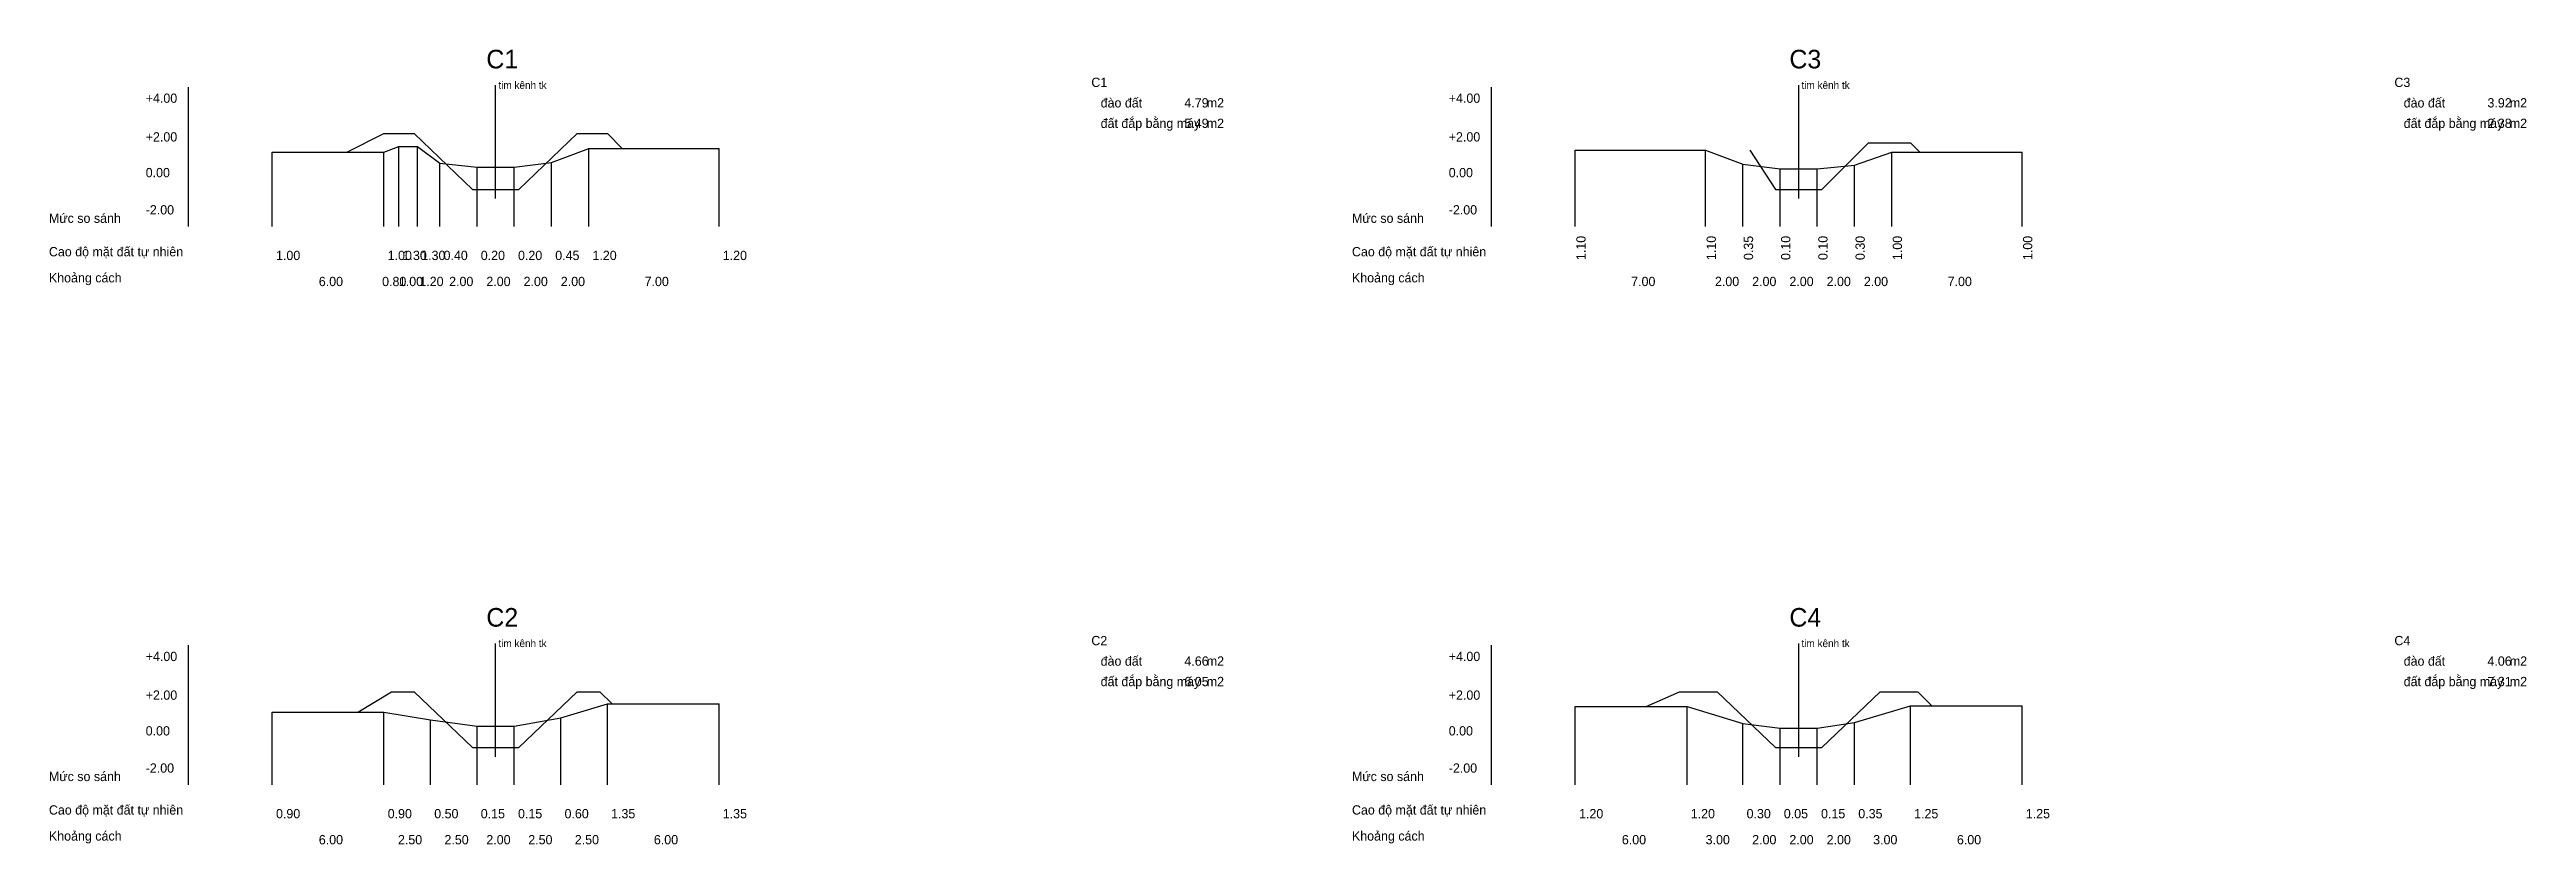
# Model space of a CAD drawing. Header units: millimetres. Extents: x -40 to 1291, y -332 to 1476.
# Drawn here: x -40 to 1291, y -332 to 95 of the extents above.
import ezdxf

# ---------------------------------------------------------------- set-up
doc = ezdxf.new("R2010")
doc.units = ezdxf.units.MM
for name, color, linetype in [('caodo', 7, 'CONTINUOUS'), ('duongdong', 7, 'CONTINUOUS'), ('khoangcach', 7, 'CONTINUOUS'), ('Mat dat tu nhien', 7, 'CONTINUOUS'), ('tencoc', 7, 'CONTINUOUS'), ('text ghi chú', 7, 'CONTINUOUS'), ('Thietke', 7, 'CONTINUOUS'), ('Thuoccaodo', 7, 'CONTINUOUS'), ('đường trục tâm', 7, 'CONTINUOUS')]:
    doc.layers.add(name, color=color, linetype=linetype)

msp = doc.modelspace()

# ---------------------------------------------------------------- linework, layer by layer
at = {"layer": 'duongdong'}
for p, q in [((80, 0), (80, 40)), ((140, 0), (140, 40)), ((148, 0), (148, 43)), ((158, 0), (158, 43)), ((250, 0), (250, 42)), ((320, 0), (320, 42)), ((780, 0), (780, 41)), ((850, 0), (850, 41)), ((950, 0), (950, 40)), ((1020, 0), (1020, 40)), ((170, 0), (170, 34)), ((190, 0), (190, 32)), ((210, 0), (210, 32)), ((230, 0), (230, 34.5)), ((870, 0), (870, 33.5)), ((890, 0), (890, 31)), ((910, 0), (910, 31)), ((930, 0), (930, 33)), ((80, -300), (80, -261)), ((140, -300), (140, -261)), ((165, -300), (165, -265)), ((235, -300), (235, -264)), ((260, -300), (260, -256.5)), ((320, -300), (320, -256.5)), ((780, -300), (780, -258)), ((840, -300), (840, -258)), ((960, -300), (960, -257.5)), ((1020, -300), (1020, -257.5)), ((190, -300), (190, -268.5)), ((210, -300), (210, -268.5)), ((870, -300), (870, -267)), ((890, -300), (890, -269.5)), ((910, -300), (910, -269.5)), ((930, -300), (930, -266.5))]:
    msp.add_line(p, q, dxfattribs=at)
at = {"layer": 'Mat dat tu nhien'}
for p, q in [((80, 40), (140, 40)), ((140, 40), (148, 43)), ((148, 43), (158, 43)), ((158, 43), (170, 34)), ((230, 34.5), (250, 42)), ((250, 42), (320, 42)), ((780, 41), (850, 41)), ((850, 41), (870, 33.5)), ((930, 33), (950, 40)), ((950, 40), (1020, 40)), ((170, 34), (190, 32)), ((190, 32), (210, 32)), ((210, 32), (230, 34.5)), ((870, 33.5), (890, 31)), ((890, 31), (910, 31)), ((910, 31), (930, 33)), ((80, -261), (140, -261)), ((140, -261), (165, -265)), ((165, -265), (190, -268.5)), ((210, -268.5), (235, -264)), ((235, -264), (260, -256.5)), ((260, -256.5), (320, -256.5)), ((780, -258), (840, -258)), ((840, -258), (870, -267)), ((930, -266.5), (960, -257.5)), ((960, -257.5), (1020, -257.5)), ((190, -268.5), (210, -268.5)), ((870, -267), (890, -269.5)), ((890, -269.5), (910, -269.5)), ((910, -269.5), (930, -266.5))]:
    msp.add_line(p, q, dxfattribs=at)
at = {"layer": 'Thietke'}
for p, q in [((120, 40), (140, 50)), ((140, 50), (156.2, 50)), ((156.2, 50), (187.5, 20)), ((212.5, 20), (243.8, 50)), ((243.8, 50), (260, 50)), ((260, 50), (268, 42)), ((873.8, 41), (887.5, 20)), ((912.5, 20), (937.5, 45)), ((937.5, 45), (960, 45)), ((960, 45), (965, 40)), ((187.5, 20), (212.5, 20)), ((887.5, 20), (912.5, 20)), ((126, -261), (144, -250)), ((144, -250), (156.2, -250)), ((156.2, -250), (187.5, -280)), ((212.5, -280), (243.8, -250)), ((243.8, -250), (256, -250)), ((256, -250), (262.5, -256.5)), ((818, -258), (836, -250)), ((836, -250), (856.2, -250)), ((856.2, -250), (887.5, -280)), ((912.5, -280), (943.8, -250)), ((943.8, -250), (964, -250)), ((964, -250), (971.5, -257.5)), ((187.5, -280), (212.5, -280)), ((887.5, -280), (912.5, -280))]:
    msp.add_line(p, q, dxfattribs=at)
at = {"layer": 'Thuoccaodo'}
for p, q in [((35, 70), (35, 75)), ((35, 65), (35, 70)), ((735, 70), (735, 75)), ((735, 65), (735, 70)), ((35, 60), (35, 65)), ((35, 55), (35, 60)), ((35, 50), (35, 55)), ((735, 60), (735, 65)), ((735, 55), (735, 60)), ((735, 50), (735, 55)), ((35, 45), (35, 50)), ((35, 40), (35, 45)), ((35, 35), (35, 40)), ((735, 45), (735, 50)), ((735, 40), (735, 45)), ((735, 35), (735, 40)), ((35, 30), (35, 35)), ((35, 25), (35, 30)), ((735, 30), (735, 35)), ((735, 25), (735, 30)), ((35, 20), (35, 25)), ((35, 15), (35, 20)), ((35, 10), (35, 15)), ((735, 20), (735, 25)), ((735, 15), (735, 20)), ((735, 10), (735, 15)), ((35, 5), (35, 10)), ((35, 0), (35, 5)), ((735, 5), (735, 10)), ((735, 0), (735, 5)), ((35, -230), (35, -225)), ((735, -230), (735, -225)), ((35, -235), (35, -230)), ((35, -240), (35, -235)), ((735, -235), (735, -230)), ((735, -240), (735, -235)), ((35, -245), (35, -240)), ((35, -250), (35, -245)), ((35, -255), (35, -250)), ((735, -245), (735, -240)), ((735, -250), (735, -245)), ((735, -255), (735, -250)), ((35, -260), (35, -255)), ((35, -265), (35, -260)), ((35, -270), (35, -265)), ((735, -260), (735, -255)), ((735, -265), (735, -260)), ((735, -270), (735, -265)), ((35, -275), (35, -270)), ((35, -280), (35, -275)), ((735, -275), (735, -270)), ((735, -280), (735, -275)), ((35, -285), (35, -280)), ((35, -290), (35, -285)), ((35, -295), (35, -290)), ((735, -285), (735, -280)), ((735, -290), (735, -285)), ((735, -295), (735, -290)), ((35, -300), (35, -295)), ((735, -300), (735, -295))]:
    msp.add_line(p, q, dxfattribs=at)
at = {"layer": 'đường trục tâm'}
for p, q in [((200, 15), (200, 76)), ((900, 15), (900, 76)), ((200, -285), (200, -224)), ((900, -285), (900, -224))]:
    msp.add_line(p, q, dxfattribs=at)

# ---------------------------------------------------------------- texts
at = {"layer": '1'}
for s, p in [('C1', (520, 75)), ('C3', (1220, 75)), ('C2', (520, -225)), ('C4', (1220, -225))]:
    msp.add_text(s, height=5, dxfattribs=at).set_placement(p)
at = {"layer": 'caodo'}
for s, p in [('1.00', (82, -18)), ('1.00', (142, -18)), ('1.30', (150, -18)), ('1.30', (160, -18)), ('0.40', (172, -18)), ('0.20', (192, -18)), ('0.20', (212, -18)), ('0.45', (232, -18)), ('1.20', (252, -18)), ('1.20', (322, -18)), ('0.90', (82, -318)), ('0.90', (142, -318)), ('0.50', (167, -318)), ('0.15', (192, -318)), ('0.15', (212, -318)), ('0.60', (237, -318)), ('1.35', (262, -318)), ('1.35', (322, -318)), ('1.20', (782, -318)), ('1.20', (842, -318)), ('0.30', (872, -318)), ('0.05', (892, -318)), ('0.15', (912, -318)), ('0.35', (932, -318)), ('1.25', (962, -318)), ('1.25', (1022, -318))]:
    msp.add_text(s, height=5, dxfattribs=at).set_placement(p)
for s, p in [('1.10', (785.5, -18)), ('1.10', (855.5, -18)), ('0.35', (875.5, -18)), ('0.10', (895.5, -18)), ('0.10', (915.5, -18)), ('0.30', (935.5, -18)), ('1.00', (955.5, -18)), ('1.00', (1025.5, -18))]:
    msp.add_text(s, height=5, rotation=90, dxfattribs=at).set_placement(p)
at = {"layer": 'khoangcach'}
for s, p in [('6.00', (105, -32)), ('0.80', (139, -32)), ('1.00', (148, -32)), ('1.20', (159, -32)), ('2.00', (175, -32)), ('2.00', (195, -32)), ('2.00', (215, -32)), ('2.00', (235, -32)), ('7.00', (280, -32)), ('7.00', (810, -32)), ('2.00', (855, -32)), ('2.00', (875, -32)), ('2.00', (895, -32)), ('2.00', (915, -32)), ('2.00', (935, -32)), ('7.00', (980, -32)), ('6.00', (105, -332)), ('2.50', (147.5, -332)), ('2.50', (172.5, -332)), ('2.00', (195, -332)), ('2.50', (217.5, -332)), ('2.50', (242.5, -332)), ('6.00', (285, -332)), ('6.00', (805, -332)), ('3.00', (850, -332)), ('2.00', (875, -332)), ('2.00', (895, -332)), ('2.00', (915, -332)), ('3.00', (940, -332)), ('6.00', (985, -332))]:
    msp.add_text(s, height=5, dxfattribs=at).set_placement(p)
at = {"layer": 'tencoc'}
for s, p in [('C1', (195, 85)), ('C3', (895, 85)), ('C2', (195, -215)), ('C4', (895, -215))]:
    msp.add_text(s, height=10, dxfattribs=at).set_placement(p)
at = {"layer": 'text ghi chú'}
for p in [(201.5, 74), (901.5, 74), (201.5, -226), (901.5, -226)]:
    msp.add_text('tim kênh tk', height=4, dxfattribs=at).set_placement(p)
at = {"layer": 'text khao sat'}
for s, p in [('đào đất', (525, 64)), ('4.79', (570, 64)), ('m2', (582, 64)), ('đào đất', (1225, 64)), ('3.92', (1270, 64)), ('m2', (1282, 64)), ('đất đắp bằng máy', (525, 53)), ('5.49', (570, 53)), ('m2', (582, 53)), ('đất đắp bằng máy', (1225, 53)), ('2.38', (1270, 53)), ('m2', (1282, 53)), ('đào đất', (525, -236)), ('4.66', (570, -236)), ('m2', (582, -236)), ('đào đất', (1225, -236)), ('4.06', (1270, -236)), ('m2', (1282, -236)), ('đất đắp bằng máy', (525, -247)), ('6.05', (570, -247)), ('m2', (582, -247)), ('đất đắp bằng máy', (1225, -247)), ('7.31', (1270, -247)), ('m2', (1282, -247))]:
    msp.add_text(s, height=5, dxfattribs=at).set_placement(p)
at = {"layer": 'Thuoccaodo'}
for s, p in [('+4.00', (12, 66.5)), ('+4.00', (712, 66.5)), ('+2.00', (12, 45.7)), ('+2.00', (712, 45.7)), ('0.00', (12, 26.5)), ('0.00', (712, 26.5)), ('Mức so sánh', (-40, 2)), ('-2.00', (12, 6.5)), ('Mức so sánh', (660, 2)), ('-2.00', (712, 6.5)), ('Cao độ mặt đất tự nhiên', (-40, -16)), ('Cao độ mặt đất tự nhiên', (660, -16)), ('Khoảng cách', (-40, -30)), ('Khoảng cách', (660, -30)), ('+4.00', (12, -233.5)), ('+4.00', (712, -233.5)), ('+2.00', (12, -254.3)), ('+2.00', (712, -254.3)), ('0.00', (12, -273.5)), ('0.00', (712, -273.5)), ('Mức so sánh', (-40, -298)), ('-2.00', (12, -293.5)), ('Mức so sánh', (660, -298)), ('-2.00', (712, -293.5)), ('Cao độ mặt đất tự nhiên', (-40, -316)), ('Cao độ mặt đất tự nhiên', (660, -316)), ('Khoảng cách', (-40, -330)), ('Khoảng cách', (660, -330))]:
    msp.add_text(s, height=5, dxfattribs=at).set_placement(p)

doc.saveas('drawing.dxf')
